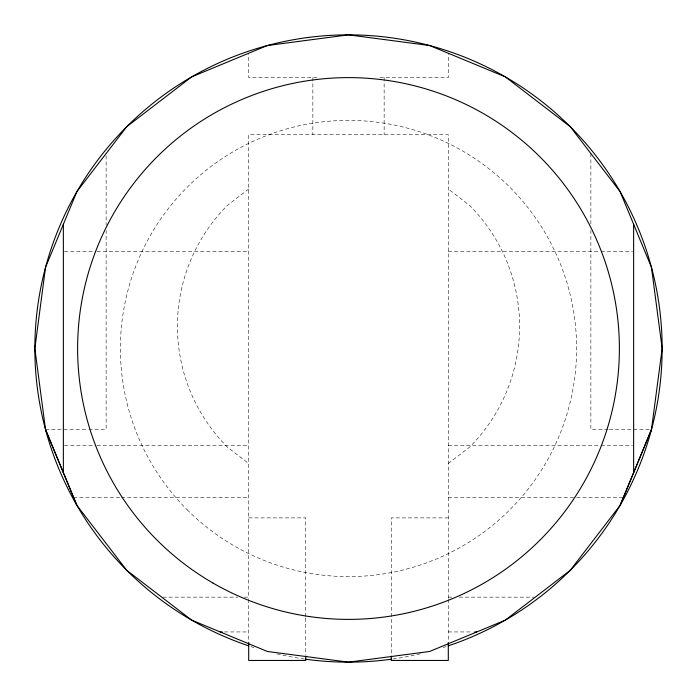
<?xml version="1.0" encoding="UTF-8"?>
<svg xmlns="http://www.w3.org/2000/svg" width="697" height="697" viewBox="0 0 697 697"><rect width="100%" height="100%" fill="white"/><g stroke="black" fill="none" stroke-linecap="round" stroke-linejoin="round"><path stroke-width="0.52" stroke-dasharray="3.48 2.61" d="M248.698 189.044L227.527 205.293A171.079 171.079 0 0 0 227.527 447.239L248.698 463.488M448.302 463.488L469.473 447.239A171.079 171.079 0 0 0 469.473 205.293L448.302 189.044M45.54 429.544L87.735 429.448M88.824 429.448L106.136 429.404L106.136 230.655M317.039 77.62L248.698 77.62L248.698 53.251M379.961 77.62L448.302 77.62L448.302 53.251M64.446 251.556L95.881 251.556M96.961 251.556L248.698 251.556M448.302 251.556L600.039 251.556M601.119 251.556L632.554 251.556M64.446 445.444L95.881 445.444M96.961 445.444L248.698 445.444M448.302 445.444L600.039 445.444M601.119 445.444L632.554 445.444M73.568 497.344L120.346 497.344M121.426 497.344L248.698 497.344M448.302 497.344L575.574 497.344M576.654 497.344L623.432 497.344M248.698 517.888L305.73 517.888L305.73 616.923M448.302 517.888L391.27 517.888L391.27 655.014M162.81 597.146L237.834 597.146M244.351 597.146L248.698 597.146M448.302 597.146L452.649 597.146M459.166 597.146L534.19 597.146M224.417 631.944L248.698 631.944M448.302 631.944L472.583 631.944M608.176 429.448L590.864 429.404L590.864 230.655M609.265 429.448L651.46 429.544M590.864 153.54L590.864 225.218M448.302 598.27L448.302 134.652L248.698 134.652L248.698 598.27M448.302 599.35L448.302 642.503M384.143 77.62L384.143 134.652M312.857 77.62L312.857 134.652M305.73 618.012L305.73 655.014M248.698 599.35L248.698 642.503M106.136 155.71L106.136 225.218M446.158 646.555A313.65 313.65 0 0 1 443.074 647.548M420.317 653.812A313.65 313.65 0 0 1 392.672 659.022M304.328 659.022A313.65 313.65 0 0 1 274.583 653.316M253.926 647.548A313.65 313.65 0 0 1 250.842 646.555M187.205 509.795A228.111 228.111 0 0 0 568.839 407.536A228.111 228.111 0 0 0 289.464 128.161A228.111 228.111 0 0 0 187.205 509.795"/><path stroke-width="1.05" d="M651.46 429.674L662.15 348.5L651.46 267.326L620.13 191.675L570.285 126.715L505.325 76.87L429.674 45.54L348.5 34.85L267.326 45.54L191.675 76.87L126.715 126.715L76.87 191.675L45.54 267.326L34.85 348.5L45.54 429.674L76.87 505.325L126.715 570.285L191.675 620.13L267.326 651.46L348.5 662.15L429.674 651.46L505.325 620.13L570.285 570.285L620.13 505.325L651.46 429.544L620.13 505.325M220.191 631.944L222.299 631.944M474.701 631.944L476.809 631.944M45.54 429.544L76.87 505.325M633.634 224.286L633.634 472.714M448.302 642.503L448.302 660.451L391.27 660.451L391.27 656.104M305.73 656.104L305.73 660.451L248.698 660.451L248.698 642.503M63.366 224.286L63.366 472.714M248.785 645.875A313.65 313.65 0 0 1 95.332 163.351A313.65 313.65 0 0 1 601.668 163.351A313.65 313.65 0 0 1 448.215 645.875M391.592 659.179A313.65 313.65 0 0 1 305.408 659.179M213.064 583.093A270.88 270.88 0 0 0 619.38 348.5A270.88 270.88 0 0 0 213.064 113.907A270.88 270.88 0 0 0 213.064 583.093"/></g></svg>
